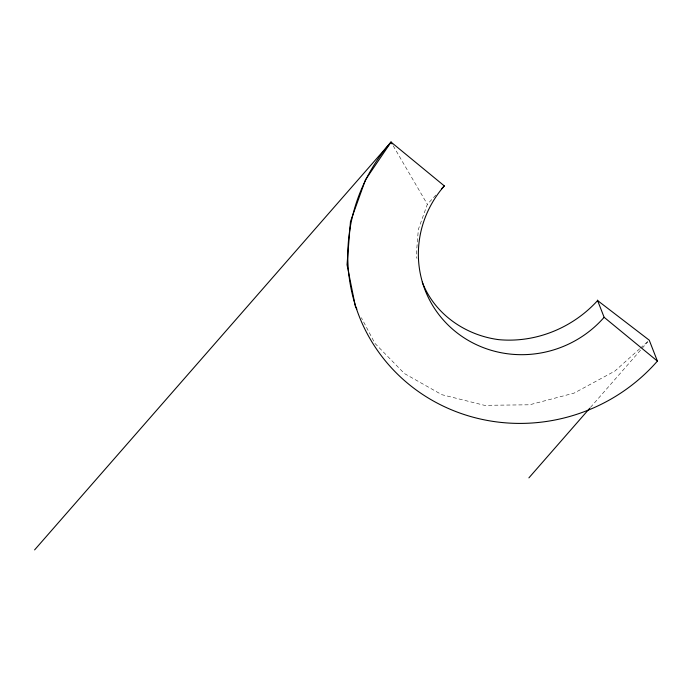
<?xml version="1.0" encoding="UTF-8"?>
<svg xmlns="http://www.w3.org/2000/svg" width="692" height="692" viewBox="0 0 692 692"><rect width="100%" height="100%" fill="white"/><g stroke="black" fill="none" stroke-linecap="round" stroke-linejoin="round"><path stroke-width="0.52" stroke-dasharray="3.46 2.59" d="M435.839 195.101L427.353 204.304L418.349 229.398L416.273 255.296L416.904 258.41M590.484 407.406L641.458 349.088M642.167 348.275L647.833 341.796M639.659 348.803L614.894 371.068L574.083 393.108L529.596 404.794L484.469 405.322L441.773 394.665L404.413 373.542L374.943 343.396L361.397 317.706M640.455 348.085L647.643 341.614M393.212 145.822L427.353 204.304"/><path stroke-width="1.04" d="M34.6 549.898L391.049 142.102A177.247 170.967 -21.3 0 0 408.496 383.999A177.247 170.967 -21.3 0 0 657.4 361.094L604.133 317.299A106.352 102.58 -21.3 0 1 454.782 331.036A106.352 102.58 -21.3 0 1 444.316 185.906L391.049 142.102L365.497 179.747L350.481 221.57L347.029 264.733L355.368 306.288L356.882 309.142M528.887 477.878L589.774 408.219M441.487 188.968L444.316 185.906M391.049 142.102L392.13 143.962M422.258 282.085C434.429 314.047 465.37 335.291 498.742 339.651C535.72 343.102 572.716 327.939 597.603 300.562L649.243 340.179L657.4 361.094M597.421 300.094L604.133 317.299"/></g></svg>
